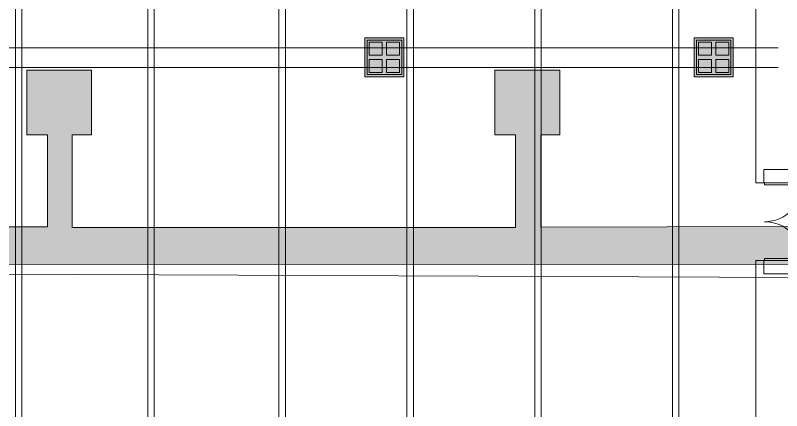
# Model space of a CAD drawing. Header units: inches. Extents: x -10671 to 1761, y -674 to 7170.
# Drawn here: x -8280 to -7570, y 4731 to 5097 of the extents above; entities that cross this region are included whole.
import ezdxf

# ---------------------------------------------------------------- set-up
doc = ezdxf.new("R2010")
doc.units = ezdxf.units.IN
doc.header["$LTSCALE"] = 19.2
doc.header["$MEASUREMENT"] = 0
for name, color, linetype, lineweight in [('DWG-0', 7, 'Continuous', 18), ('Venue-Ceiling-Lights Circuits', 7, 'Continuous', 5), ('Venue-Floor Pockets', 7, 'Continuous', 5), ('Venue-Walls and Doors', 7, 'Continuous', 5)]:
    doc.layers.add(name, color=color, linetype=linetype, lineweight=lineweight)
for name, color, linetype, lineweight, true_color in [('DWG-bldg-utility box', 3, 'Continuous', 18, 0x00ff00), ('Venue-Ceiling-HVAC', 7, 'Continuous', 5, 0xbbbbbb), ('Venue-Rigging Steel-High', 7, 'Continuous', 5, 0x800000), ('Venue-Rigging Steel-Low', 7, 'Continuous', 5, 0x0000dd)]:
    doc.layers.add(name, color=color, linetype=linetype, lineweight=lineweight, true_color=true_color)

# ---------------------------------------------------------------- blocks, each defined once
blk = doc.blocks.new('FLOORBOX')
at = {"layer": 'Venue-Floor Pockets', "linetype": 'Continuous', "lineweight": 0, "true_color": 0xaaaaaa}
blk.add_hatch(color=253, dxfattribs=at).paths.add_polyline_path([(-18, 18), (18, 18), (18, -18), (-18, -18)])
at = {"layer": 'Venue-Floor Pockets', "linetype": 'Continuous', "lineweight": 0, "true_color": 0xbbbbbb}
blk.add_hatch(color=9, dxfattribs=at).paths.add_polyline_path([(-16, 16), (16, 16), (16, -16), (-16, -16)])
at = {"layer": 'Venue-Floor Pockets', "linetype": 'Continuous', "lineweight": 0, "true_color": 0xdddddd}
for points in [[(-14, 14), (-2, 14), (-2, 2), (-14, 2)], [(2, 14), (14, 14), (14, 2), (2, 2)], [(-14, -2), (-2, -2), (-2, -14), (-14, -14)], [(2, -2), (14, -2), (14, -14), (2, -14)]]:
    blk.add_hatch(color=254, dxfattribs=at).paths.add_polyline_path(points)
at = {"layer": 'Venue-Floor Pockets', "color": 7, "linetype": 'Continuous', "lineweight": 5, "flags": 128}
for points in [[(-18, 18), (18, 18), (18, -18), (-18, -18)], [(-16, 16), (16, 16), (16, -16), (-16, -16)], [(-14, 14), (-2, 14), (-2, 2), (-14, 2)], [(2, 14), (14, 14), (14, 2), (2, 2)], [(-14, -2), (-2, -2), (-2, -14), (-14, -14)], [(2, -2), (14, -2), (14, -14), (2, -14)]]:
    blk.add_lwpolyline(points, close=True, dxfattribs=at)
blk = doc.blocks.new('DR2')
at = {"layer": 'DWG-0', "flags": 128}
blk.add_lwpolyline([(1, -0.951), (0, -0.951), (0, -1), (1, -1, 0.414214), (0, 0, 0.414214), (1, 1), (0, 1), (0, 0.951), (1, 0.951)], format="xyb", dxfattribs=at)

msp = doc.modelspace()

# ---------------------------------------------------------------- hatches: boundary and pattern name
at = {"layer": 'Venue-Ceiling-HVAC', "linetype": 'Continuous', "lineweight": 0, "true_color": 0xbbbbbb}
msp.add_hatch(color=9, dxfattribs=at).paths.add_polyline_path([(-9581.34, 4866.23), (-9581.74, 4986.51), (-9599.48, 4986.51), (-9599.48, 5046.51), (-9539.48, 5046.51), (-9539.48, 4986.51), (-9557.33, 4986.51), (-9557.33, 4901.28), (-9145.78, 4901.28), (-9145.78, 4986.57), (-9164.97, 4986.57), (-9164.97, 5046.54), (-9104.92, 5046.54), (-9104.92, 4986.57), (-9122.64, 4986.57), (-9122.64, 4901.21), (-8699.14, 4901.21), (-8699.14, 4986.44), (-8718.34, 4986.44), (-8718.34, 5046.54), (-8658.36, 5046.51), (-8658.36, 4986.51), (-8676.11, 4986.51), (-8676.11, 4901.39), (-8250.36, 4901.39), (-8250.36, 4986.51), (-8269.57, 4986.51), (-8269.57, 5046.51), (-8209.57, 5046.51), (-8209.57, 4986.51), (-8227.35, 4986.51), (-8227.35, 4900.76), (-7816.69, 4900.76), (-7816.69, 4986.51), (-7835.88, 4986.51), (-7835.88, 5046.51), (-7775.88, 5046.51), (-7775.88, 4986.51), (-7793.31, 4986.51), (-7793.31, 4901.14), (-7559.34, 4901.63), (-7559.34, 4866.82)])

# ---------------------------------------------------------------- linework, layer by layer
at = {"layer": 'Venue-Ceiling-HVAC', "flags": 128}
for points in [[(-8676.11, 4901.39), (-8250.36, 4901.39), (-8250.36, 4986.51), (-8269.57, 4986.51), (-8269.57, 5046.51), (-8209.57, 5046.51), (-8209.57, 4986.51), (-8227.35, 4986.51), (-8227.35, 4900.76), (-7816.69, 4900.76), (-7816.69, 4986.51), (-7835.88, 4986.51), (-7835.88, 5046.51), (-7775.88, 5046.51), (-7775.88, 4986.51), (-7793.31, 4986.51), (-7793.31, 4901.14), (-7559.34, 4901.63)], [(-7559.34, 4866.82), (-9581.34, 4866.23)]]:
    msp.add_lwpolyline(points, dxfattribs=at)
at = {"layer": 'Venue-Ceiling-Lights Circuits', "color": 7, "linetype": 'Continuous', "lineweight": 5}
msp.add_line((-7469.26, 4854.01), (-10214.87, 4865.51), dxfattribs=at)
at = {"layer": 'Venue-Rigging Steel-High'}
for p, q in [((-8280.02, 6841.36), (-8280.02, 3990.43)), ((-8274.02, 6841.36), (-8274.02, 3990.43)), ((-8157.48, 6841.36), (-8157.48, 3990.43)), ((-8151.48, 6841.36), (-8151.48, 3990.43)), ((-8035.94, 6841.36), (-8035.94, 3990.43)), ((-8029.94, 6841.36), (-8029.94, 3990.43)), ((-7917.44, 6841.36), (-7917.44, 3990.43)), ((-7911.44, 6841.36), (-7911.44, 3990.43)), ((-7799.03, 6841.36), (-7799.03, 3990.43)), ((-7793.03, 6841.36), (-7793.03, 3990.43)), ((-7671.49, 6841.36), (-7671.49, 3989.62)), ((-7665.49, 6841.36), (-7665.49, 3989.62))]:
    msp.add_line(p, q, dxfattribs=at)
at = {"layer": 'Venue-Rigging Steel-Low'}
for p, q in [((-7573.48, 5066.98), (-9700.72, 5066.98)), ((-7573.48, 5048.98), (-9700.72, 5048.98))]:
    msp.add_line(p, q, dxfattribs=at)
at = {"layer": 'Venue-Walls and Doors'}
for p, q in [((-7586.63, 4942.1), (-7586.63, 4954.29)), ((-7594.26, 4942.1), (-7586.63, 4942.1))]:
    msp.add_line(p, q, dxfattribs=at)
at = {"layer": 'Venue-Walls and Doors', "flags": 128}
for points in [[(-7594.26, 4942.1), (-7586.63, 4942.1), (-7586.63, 4954.29), (-7538.63, 4954.29), (-7538.63, 6001.91), (-7586.63, 6001.91), (-7586.63, 6014.1), (-7594.26, 6014.1)], [(-7608.26, 4314.29), (-7562.63, 4314.29), (-7562.63, 4642.29), (-7538.63, 4642.29), (-7538.63, 4857.91), (-7586.63, 4857.91), (-7586.63, 4870.1), (-7594.26, 4870.1), (-7594.26, 4320.29), (-7608.26, 4320.29), (-7608.26, 4314.29)]]:
    msp.add_lwpolyline(points, close=True, dxfattribs=at)

# ---------------------------------------------------------------- block references
at = {"layer": 'DWG-bldg-utility box', "rotation": 90}
for p in [(-7938.26, 5058.29), (-7633.26, 5058.29)]:
    msp.add_blockref('FLOORBOX', p, dxfattribs=at)
at = {"layer": 'Venue-Walls and Doors', "xscale": 36, "yscale": 36, "zscale": 36, "rotation": 359.9999993354773}
msp.add_blockref('DR2', (-7586.26, 4906.1), dxfattribs=at)

doc.saveas('drawing.dxf')
